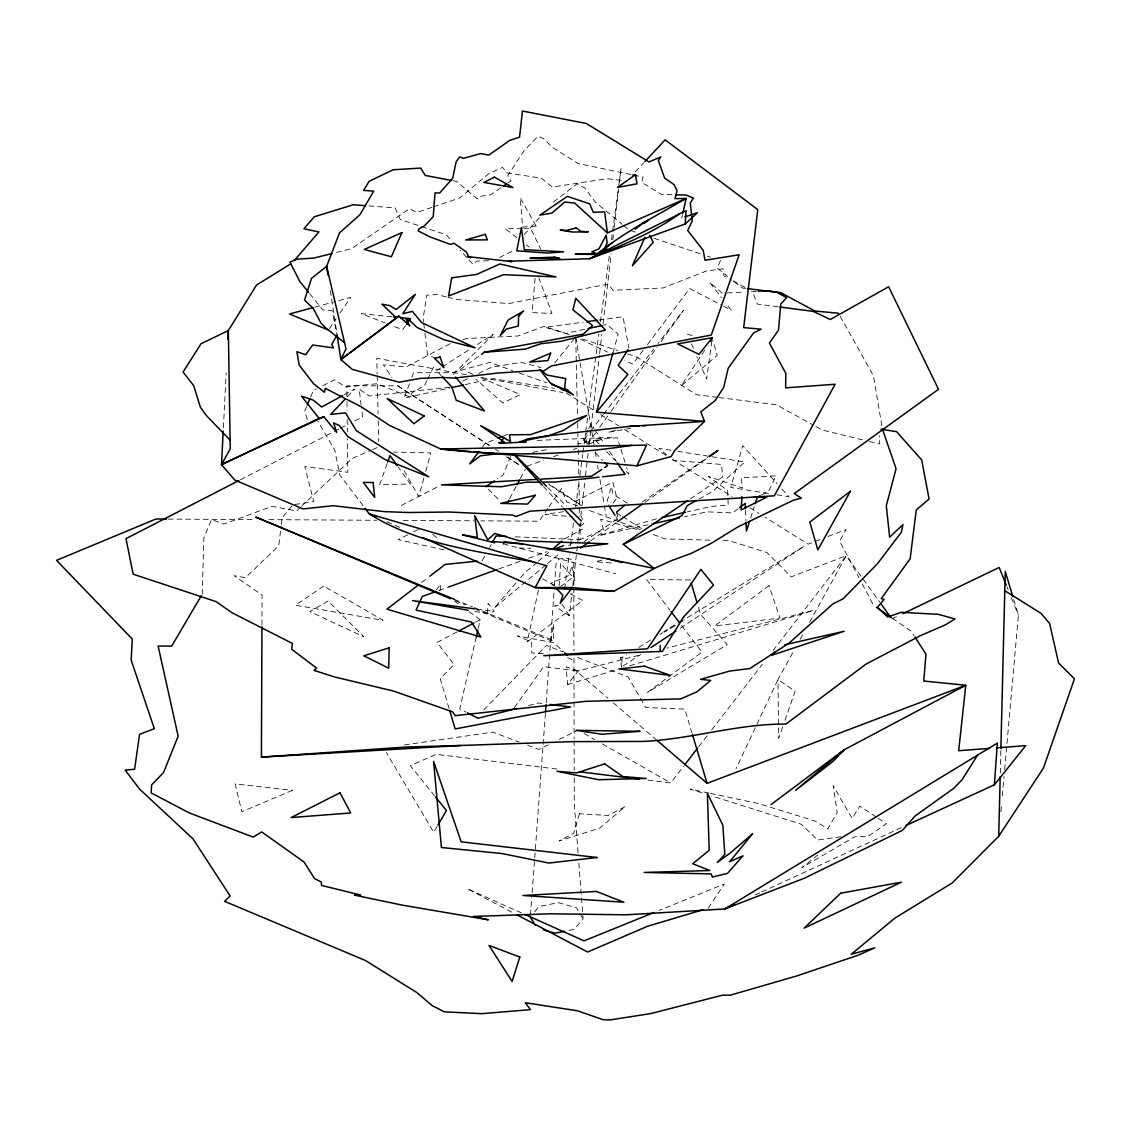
<?xml version="1.0" encoding="UTF-8"?>
<svg xmlns="http://www.w3.org/2000/svg" width="1131" height="1131" viewBox="0 0 1131 1131"><rect width="100%" height="100%" fill="white"/><g stroke="black" fill="none" stroke-linecap="round" stroke-linejoin="round"><path stroke-width="0.75" stroke-dasharray="5 3.75" d="M261.94 624.976L262.067 595.033L234.145 575.679L245.427 577.701L278.749 545.778L281.082 526.537M1000.271 773.095L1000.878 748.538M202.209 594.227L203.891 537.833L211.638 519.482L223.811 524.063L272.119 506.335L296.548 510.972L300.337 507.395M223.401 427.589L226.186 372.891M622.149 657.507L621.569 667.05L620.255 657.323L622.149 657.507L626.659 654.75M545.425 713.237L531.909 895.851M546.174 702.733L554.388 587.145M554.515 585.391L556.127 562.63L559.096 559.124L565.486 557.866L571.551 559.576L573.728 563.266L573.785 586.084M530.411 915.205L531.768 897.604M487.334 613.567L488.168 603.36L494.148 611.433L487.334 613.567L471.712 610.867M535.09 278.396L532.079 312.608L551.956 313.485L538.823 277.929M1000.907 811.69L1001.529 804.664M1002.306 795.899L1004.031 776.587M1004.653 769.575L1018.409 615.179L1013.348 598.356M440.044 590.523L440.737 584.119L436.481 589.774M569.331 615.745L562.503 604.746L554.43 605.877L569.331 615.745L571.961 593.012M572.767 586.028L576.598 552.79M576.81 551.051L579.638 526.565M580.853 516.075L581.857 507.338M582.055 505.585L585.293 477.607M585.505 475.854L588.12 453.121M589.138 444.384L599.444 355.205M599.642 353.452L601.876 334.211M603.077 323.72L611.164 253.782M612.79 239.786L613.992 229.296M614.204 227.543L618.643 189.075M619.449 182.077L621.075 168.095L618.501 187.308M281.294 524.784L282.142 517.8L291.855 506.08M564.609 589.025L569.303 554.091M570.476 545.354L573.516 522.649M575.622 506.928L578.902 482.485M579.835 475.487L582.649 454.535M582.889 452.782L585.462 433.569M585.702 431.83L598.822 334.013M600.462 321.798L609.595 253.683M611.461 239.701L612.408 232.717M612.634 230.964L618.261 189.047M551.094 640.796L553.37 624.086L553.78 640.556L551.094 640.796L476.448 609.538M711.809 341.124L706.649 379.125L697.007 356.647M538.427 590.128L527.23 641.899L582.691 600.49L570.349 593.846M681.71 218L682.46 214.734M476.236 636.951L459.737 708.981L465.845 712.063M478.201 628.384L480.166 619.802L469.294 611.857M423.856 478.144L418.767 496.65L403.173 468.983M425.708 471.429L430.812 452.923L393.645 452.061M612.974 352.844L618.162 334.196L606.994 324.498L603.558 325.247M750.588 518.182L754.207 506.872M782.666 726.908L778.693 738.26L777.987 679.505L794.202 650.113M784.928 720.419L795.121 691.225L777.987 679.505L735.984 768.811M387.099 463.696L379.62 484.747L410.341 483.983L398.112 466.947M409.464 383.805L404.12 398.126L450.025 387.975M411.825 377.429L413.607 372.665L452.032 372.735L489.751 362.443L512.612 370.615M510.519 456.486L503.224 474.893L497.428 478.837M587.413 444.342L584.246 439.337L585.293 436.764L587.413 444.342L595.599 432.919M306.628 406.51L304.592 411.345L308.183 421.877M310.686 396.854L313.386 390.421L316.411 388.908M720.504 260.554L717.167 268.019L727.671 276.416M587.95 430.444L583.44 440.03L587.074 443.875M588.714 428.833L590.962 424.04L593.888 428.352M426.91 380.723L424.634 385.402L411.288 393.249L410.638 397.292L377.005 383.762L345.379 386.774L334.564 379.776L322.462 385.855M427.674 379.154L435.265 363.546M509.657 498.644L516.245 486.288M520.359 478.569L525.293 469.308M800.183 639.284L803.59 633.091M809.556 622.262L846.257 555.731L879.72 602.102M482.301 560.651L484.732 556.282M489.582 547.56L491.193 544.661M437.117 826.492L433.71 832.289L386.321 752.454M704.712 350.059L681.159 385.911L717.238 355.318L712.742 340.247M708.176 908.179L724.321 884.004L659.076 910.441M329.375 328.626L336.133 318.702M340.007 313.018L350.624 297.425L333.645 302.019M547.955 508.356L539.148 521.193L480.873 520.854M548.931 506.928L561.64 488.394L566.645 501.91L578.097 506.221M405.619 325.587L402.65 329.757L391.51 325.417M599.699 427.207L609.92 412.942M610.952 411.514L656.998 347.302M661.084 341.59L683.605 310.191L657.959 343.527M514.421 707.554L543.686 666.71L575.835 670.697L607.969 698.279M643.242 350.158L632.696 364.154L624.779 360.379M647.469 344.559L689.698 288.561L721.96 305.37M482.174 447.395L485.298 443.267L496.537 438.814M584.246 439.337L589.576 432.395M590.651 430.996L602.399 415.727M603.473 414.342L653.69 349.069M612.988 503.125L616.904 498.05L612.79 482.06L575.538 501.33L548.86 483.997M647.95 780.164L670.711 782.935L683.633 766.21M698.718 746.686L707.327 735.546M711.639 729.962L762.252 664.462M773.024 650.523L846.257 555.731L791.248 576.852L766.832 552.465L729.142 540.703L720.433 540.448M578.266 670.895L566.193 666.908L567.55 684.538L578.266 670.895L641.277 654.679M554.713 362.924L574.619 338.325M534.737 911.713L539.19 906.468L558.346 902.679L576.527 907.825L578.987 911.968M578.818 863.094L583.087 918.881L574.18 929.385L567.79 930.643M516.005 583.016L493.95 608.294L546.004 564.807M520.642 577.701L525.293 572.371L537.069 562.333M524.233 234.541L539.459 217.633M635.226 171.926L643.61 162.949M347.5 396.642L354.696 389.036L344.192 394.747M483.729 709.915L546.457 645.476L562.8 651.795M453.305 374.432L493.13 334.437L477.126 344.672M301.595 506.207L352.038 458.507L370.982 450.279M538.37 561.216L550.147 551.179M547.333 563.69L560.679 552.55M568.681 545.849L572.682 542.512M817.982 854.909L801.822 867.703L854.753 836.728L867.633 836.686L886.393 823.693L878.009 818.137M580.161 526.297L583.836 523.427L581.475 516.584M553.511 202.011L577.022 183.844L584.854 188.029L595.316 202.152L622.319 224.376M421.58 582.55L428.522 577.22M738.218 508.696L732.662 512.894L706.903 511.834L684.665 516.726M460.218 369.526L480.138 355.275M590.594 540.887L616.367 522.593M644.995 502.263L707.992 457.532M500.807 187.831L490.628 194.786L479.615 196.384L477.197 198.858L456.613 181.427L453.319 180.79M508.073 182.869L510.986 180.875L507.649 175.757L524.19 150.508L537.904 136.413L543.643 138.632L552.296 147.369L578.153 163.528L632.78 174.937M583.921 541.735L620.354 516.909M642.21 502.023L707.808 457.362M690.476 498.785L722.596 477.013L721.578 464.445L672.888 460.359M623.04 666.074L640.697 654.397M680.424 628.115L804.028 546.33L683.774 619.845M440.751 367.9L436.396 370.685L441.132 375.676M442.207 366.967L469.846 349.309M638.69 647.399L650.707 640.047M659.726 634.533L662.738 632.71M699.043 499.054L712.276 491.731L744.834 461.943L677.921 451.368M564.539 538.907L582.592 529.025M450.138 343.683L406.086 367.01L383.352 364.832L391.976 377.401M457.122 631.89L437.146 642.351L454.054 664.632L440.199 678.586L449.177 708.798M475.557 622.22L480.166 619.802M240.408 479.784L332.882 432.198M334.451 431.392L339.144 428.974M340.714 428.168L348.546 424.139M354.823 420.916L362.655 416.872L361.34 406.453M761.531 495.025L768.557 491.405L776.177 475.798L741.074 477.876L742.742 488.196L708.26 476.335L727.629 490.543L728.18 504.963L711.187 506.49L687.224 511.876M401.265 505.486L439.917 485.68M407.584 534.85L398.197 539.614L445.501 550.189M413.833 531.669L420.096 528.488M499.52 257.571L514.577 249.923M548.281 744.806L538.851 749.457L527.343 745.131M559.265 739.377L578.111 730.075M462.805 381.062L467.584 378.758M478.724 373.386L491.448 367.25L521.221 362.344L540.971 367.575M891.878 618.968L896.614 616.692M755.268 894.932L760.074 892.712M761.686 891.977L901.308 827.652M372.566 449.601L378.871 446.858M579.185 539.855L603.572 529.93L600.646 519.157L639.552 530.185M504.553 435.633L507.762 434.346M819.749 539.713L808.227 544.167L764.924 517.136M827.977 536.532L846.073 529.52L839.697 541.169L859.009 577.814M526.933 466.212L543.559 460.246M553.526 456.655L561.838 453.672M573.474 449.488L576.796 448.3M588.431 444.115L601.72 439.337L577.63 443.861M438.913 590.481L448.894 586.904M498.757 568.964L520.373 561.202M528.686 558.219L546.966 551.645M431.802 207.411L416.971 212.43L409.507 208.641L351.543 248.693L335.101 252.779M433.442 206.86L459.794 197.939L489.087 173.396L502.574 167.416L506.957 172.845L541.325 178.203L552.253 187.053L606.909 178.755L623.534 180.55M463.116 339.569L466.354 338.537L517.842 335.992L544.124 326.322L569.232 334.62M567.55 684.538L618.049 669.312M629.826 665.749L813.316 610.415L666.838 648.105M656.432 518.818L599.091 535.543L650.424 524.247M616.31 430.006L608.436 432.24L630.702 428.338M314.955 307.081L331.934 302.486M602.215 560.043L595.655 561.824L614.628 563.21M528.488 705.546L538.582 703.001L543.629 703.638M465.322 384.597L492.522 378.588L554.388 388.301M584.67 329.319L565.783 333.391L545.156 327.354L583.214 322.165M532.885 452.273L546.655 449.686M294.668 504.511L313.754 501.599L304.805 466.509L347.797 472.32L347.401 438.8M563.662 511.693L545.043 514.365L572.484 516.726M404.431 744.933L492.777 732.139L519.115 742.035M840.87 836.784L817.628 840.008L801.384 824.287L711.752 795.927M598.794 320.045L623.011 316.751L628.907 348.178M450.067 387.198L369.286 395.977L359.149 389.078L361.114 404.714M727.374 292.929L744.608 291.968M751.493 291.572L756.653 291.289M537.126 440.369L612.21 437.4M488.55 260.766L477.042 261.091L472.899 264.286L460.077 250.135M522.211 228.434L505.444 228.83L518.026 238.5M523.893 228.405L530.595 228.25L540.59 248.877M489.596 445.473L397.744 385.784L346.793 385.869L346.963 399.992M168.25 519.087L254.8 519.581M268.924 519.652L376.665 520.274M403.159 520.416L473.804 520.811M690.292 579.963L646.607 579.524L670.004 610.273M519.002 548.012L531.061 548.309M672.068 194.702L661.508 194.419L641.701 182.43L643.016 177.072L636.188 175.644M709.999 540.151L664.774 538.865L650.056 533.323M515.34 536.801L580.217 539.685L579.949 527.343M543.389 653.534L531.726 652.955L531.754 642.125L517.447 635.933L553.723 642.719L563.507 651.71M368.975 205.941L395.171 207.906L400.332 219.57L419.954 226.044M391.863 316.765L361.284 313.669L385.148 322.943M556.933 769.066L436.142 754.335L410.341 765.673L434.417 795.588M745.598 288.377L742.106 287.953L732.916 280.601M717.351 397.334L696.526 394.705L636.202 356.717L627.832 353.961M719.09 397.546L776.375 404.771L813.118 424.987M778.284 306.826L757.374 304.098L752.567 291.544M476.815 609.128L494.148 611.433M671.065 450.294L659.048 448.399L666.597 454.916M768.387 493.427L730.81 487.489L742.699 445.685L777.039 483.601M776.926 494.784L788.887 496.679L781.775 488.832M466.368 374.757L376.779 358.287L377.146 373.909M481.877 377.613L562.856 392.499M708.769 793.015L690.179 789.099L705.122 793.821M710.466 793.382L757.784 803.378L814.857 820.936L827.864 828.867L837.209 812.482L833.165 785.692L852.194 818.505L859.857 806.12L876.61 817.218M446.25 296.859L436.679 294.569L426.783 295.177L423.135 318.235L423.531 321.586M447.848 297.255L457.419 299.545L508.667 303.546L608.181 284.065L612.96 290.285L663.02 287.967L706.451 270.988L723.105 268.768L723.897 275.794L731.432 279.937M862.6 439.888L822.294 430.049L814.645 425.836M869.315 441.528L879.395 444.002L879.296 435.633M503.38 543.87L615.575 573.7M687.379 334.168L693.897 336.02M582.635 339.031L617.795 350.638M421.58 226.596L446.095 234.683L451.919 241.129M630.73 230.498L635.707 232.166M654.001 238.288L700.541 253.867M707.2 256.101L710.522 257.204M519.143 372.947L546.909 382.872M436.114 358.329L427.532 355.092L424.535 329.969M589.534 510.533L618.982 521.617M620.608 522.239L640.231 529.619M577.517 657.479L628.214 677.045L639.566 696.88M454.45 599.402L472.362 606.824M473.988 607.503L553.78 640.556M455.355 600.702L465.095 604.774M472.956 374.319L468.22 372.297L470.793 374.573M480.831 377.683L520.232 394.535L502.814 403.018L475.911 379.125M567.55 657.634L572.06 659.585L569.614 657.337M387 521.773L399.893 527.498M521.603 912.971L467.188 888.669L513.516 913.028M580.472 339.229L607.375 352.066M723.501 306.162L731.177 310.163L725.791 303.207M542.569 578.874L554.911 585.533M732.945 280.771L746.531 288.235M584.176 733.538L594.807 739.603M602.399 743.944L670.711 782.935M627.337 503.154L613.016 494.247L611.461 486.712L606.824 502.362L608.619 505.218M566.306 393.136L594.68 410.85M600.66 414.582L618.572 425.765M624.552 429.497L666.357 455.595M672.337 459.327L732.068 496.622M749.98 507.805L758.943 513.403M616.565 512.894L621.06 515.708M622.559 516.641L642.026 528.827M495.534 449.332L498.488 451.255M507.381 457.037L520.712 465.703M397.744 385.784L488.776 445.232M506.391 456.74L518.139 464.417M548.973 484.549L581.277 505.656M892.387 618.275L911.275 631.254L914.032 635.537M575.538 501.33L581.871 505.826M454.351 600.914L458.437 603.897M526.41 244.946L529.209 247.095M432.678 534.355L439.436 539.671M623.662 225.493L627.705 228.83M613.327 702.874L656.178 739.66M722.214 293.212L709.618 282.298L721.479 297.623M547.757 487.532L566.419 506.094M488.309 489.172L499.393 500.227M553.398 585.589L551.037 583.243L568.978 575.425L572.088 565.5L575.354 583.653M599.077 444.045L594.114 439.026L617.257 437.782L620.41 447.706M606.499 451.566L615.179 460.345M626.334 471.641L628.808 474.143L626.701 467.527M595.542 452.824L602.809 460.515M543.431 486.486L562.39 507.027M309.682 293.678L322.83 309.936L332.047 310.488L337.109 334.917M681.71 625.641L701.927 652.205L647.639 692.299L727.247 644.642L700.485 614.246L697.573 604.449M362.98 505.585L339.837 475.062L334.705 449.827L317.74 421.057M594.864 429.78L604.618 444.144M609.51 451.326L616.338 461.363M615.815 516.669L617.611 519.525M579.807 913.353L583.087 918.881M640.429 698.407L645.674 707.554L684.821 709.095L691.903 732.718M840.22 316.27L873.485 375.944L882.138 427.433M862.232 583.921L873.5 605.311M691.508 343.796L693.572 348.617M1006.873 586.551L1008.145 589.732M1011.354 597.677L1018.409 615.179M620.933 449.36L626.178 465.887M616.664 511.99L617.894 517.97M575.721 336.967L594.015 444.709M595.203 451.651L596.376 458.606M597.564 465.562L598.143 469.04M599.925 479.459L606.117 515.948M330.323 290.497L331.383 297.411M331.652 299.135L336.911 333.659M423.729 323.268L424.337 328.287M578.026 852.647L574.279 803.83L574.223 777.492M745.499 510.35L745.979 520.712M377.189 375.648L378.093 413.861M378.263 420.803L378.744 441.641M575.764 338.72L577.489 416.293M577.644 423.347L578.422 458.592M578.464 460.359L578.775 474.469M578.931 481.509L579.708 516.768M346.977 401.745L347.076 410.567M347.175 419.389L347.33 431.745M573.785 587.851L573.94 651.06M573.954 658.086L574.053 700.23M574.053 701.983L574.138 738.854M574.138 740.607L574.209 770.465M560.651 563.521L558.954 587.767L572.95 577.277L560.651 563.521M579.397 813.755L573.643 833.363L559.039 840.955L599.812 828.076L625.415 806.46L608.026 815.493L579.397 813.755M768.995 585.632L714.665 625.952L779.952 618.077L768.995 585.632M323.72 586.098L295.431 605.212L383.098 620.311L323.72 586.098M328.089 600.999L309.852 611.56L363.772 636.753L328.089 600.999M292.349 790.357L241.836 811.719L235.135 783.939L292.349 790.357M536.136 226.087L522.649 227.02L520.218 197.784L536.136 226.087"/><path stroke-width="1.5" d="M880.95 429.215L896.586 431.674L921.694 459.949L929.102 499.025L916.28 509.897L910.13 558.827L881.247 598.652L884.173 599.458L877.387 607.262L887.595 617.031L901.237 612.309L938.334 614.345L955.002 618.926L945.77 624.665L920.62 635.565L866.19 663.982L785.918 724.094C737.497 723.67 690.447 739.476 642.479 741.441L572.894 741.625L460.798 745.485L261.417 757.106L261.94 626.744M166.483 519.072L155.894 519.016L56.55 560.354L132.299 639.086L131.168 660.094L154.325 728.675L139.565 734.316L134.589 769.278L125.188 770.084L139.594 789.099L192.977 838.849L230.144 895.978L224.574 901.336L365.483 960.516L416.788 992.509L432.452 1005.812L444.455 1011.835L481.749 1013.673L530.496 1009.658L525.293 1002.73L577.489 1010.775L603.063 1019.653L609.609 1019.978L650.876 1013.56L722.525 995.167L730.273 995.181L796.266 976.095L858.132 955.214L874.8 947.835L851.275 954.239L895.059 918.004L952.175 882.972L998.715 836.247L1000.186 776.615M1000.878 748.538L1005.261 571.438L1012.839 596.673M660.108 651.329L660.278 645.476M747.351 288.603L777.011 292.293L786.596 297.665L780.729 304.083L778.538 330.096L769.433 343.046L785.805 373.386L785.649 387.862L835.13 384.243L774.353 495.802L529.831 511.184L516.061 516.514L512.64 515.072L449.36 512.018L408.234 512.513L383.975 511.608L333.094 505.698L303.08 508.936L234.781 480.053L221.506 464.643L223.217 431.123M227.897 339.371L228.349 330.563L256.539 285.026L290.596 263.961M679.052 214.127C651.923 233.792 620.226 245.809 589.52 258.73L685.202 223.98L686.065 210.635L589.52 258.73L508.031 261.247L511.664 261.6L467.287 256.581L470.666 257.599L468.587 256.539L466.325 251.973L453.941 243.222L450.435 244.437L429.95 236.888L418.074 230.851L418.993 228.787L424.45 225.79L433.244 216.615L435.011 192.906L439.648 193.019L452.654 178.359L456.062 162.115L459.624 156.898L463.54 158.34L480.717 153.562L488.776 155.117L509.954 140.286L519.567 137.105L522.437 111.022L586.325 123.477L648.982 161.945L660.773 156.969L658.327 160.461L664.618 178.062L674.09 184.636L677.073 190.856L675.023 198.618L686.178 198.448L682.827 213.109M741.993 496.622L741.102 509.982L766.889 497.103L753.599 496.848M545.552 711.484L546.047 704.472M906.115 825.446L994.389 784.787L997.344 743.081L724.773 908.971L626.192 914.809L550.585 913.806L473.536 916.449L488.366 919.814L402.028 905.083L354.356 895.088L360.803 895.073L321.557 885.432L321.232 881.996L314.475 878.462L304.027 862.006L261.713 831.935L253.146 837.081L189.612 813.076L151.201 792.958L151.582 784.942L163.5 772.6L178.161 736.168L158.128 646.084L171.714 646.055L201.332 595.712M580.161 526.297L580.599 523.059M501.09 443.281L501.881 439.86L504.468 437.923M476.236 636.951L477.805 630.094M644.797 161.662L665.141 139.848L757.784 209.631L743.661 327.594L761.106 329.163L753.557 332.966L728.237 368.155L723.699 387.353L715.273 400.445L700.796 411.825L704.528 421.411L596.475 412.151L612.974 352.844M749.556 521.405L746.446 531.089L746.05 522.451M755.239 503.648L757.318 497.188L760.131 495.746M387.664 462.084L389.969 455.595L397.094 465.534M503.38 543.87L504.242 541.707L522.409 543.898L607.135 558.7L654.227 568.483L670.429 561.018L691.225 553.37L711.456 543.219L737.638 527.074L793.213 500.27L801.384 498.149L794.245 493.568L938.504 389.304L888.627 286.751L830.338 319.493L813.132 311.35L780.037 307.052M307.293 404.912L310.007 398.465M644.826 237.439L632.399 265.714L653.237 242.303L649.703 235.333M474.03 451.849L636.993 465.816L646.522 445.091L440.737 448.993L389.615 425.454L361.383 406.877L325.247 388.315L324.441 392.245L313.513 383.663L299.206 365.059L296.859 351.699L305.709 354.738L312.623 344.997L333.489 347.896L331.765 344.488L337.109 334.917M675.589 194.786L686.135 195.055L693.444 198.109L690.249 202.901L692.257 220.955L687.705 230.455L703.171 250.29L705.023 260.271L739.123 254.758L711.342 335.016L551.391 365.921L543.573 371.095L540.858 370.233L497.923 373.032L454.393 378.093L443.027 377.471L420.11 378.404L399.186 382.221L352.292 369.399L340.869 359.559L346.015 348.829L326.647 266.322L339.54 232.873L359.969 214.692L373.697 191.153L363.616 190.39L369.031 181.398L393.079 169.777L420.647 168.081L425.256 175.432L451.665 180.479M507.183 503.267L508.823 500.185M517.065 484.747L519.525 480.11M345.096 399.172L330.69 414.37L345.464 412.886L356.392 430.741L428.776 476.83L385.077 459.554L347.952 436.651L339.314 425.51L333.546 422.923L336.699 432.353L323.777 416.745L221.506 464.643L230.257 448.795L228.349 330.563L201.049 343.725L183.066 372.057L193.684 385.6L200.399 407.259L206.224 415.374L230.13 440.199M492.819 541.749L496.042 535.938L506.561 536.405M437.966 825.036L446.448 810.531L435.506 796.945M628.016 349.62L618.219 365.44L627.875 374.474L596.475 412.151M977.552 755.126L962.184 779.57L953.659 788.42L915.064 815.988L902.354 830.394L804.169 878.306L724.773 908.971L734.401 904.546M710.353 341.449L712.247 338.579M998.715 836.247L1043.404 768.147L1074.45 678.826L1058.602 663.063L1049.625 623.478L1040.958 613.313L1004.78 590.679M406.609 324.201L410.553 318.659L400.36 317.627M479.049 451.509L469.648 463.88L480.477 455.807L498.743 453.588M571.311 588.898L560.198 603.346L562.814 595.019L555.745 587.95M684.707 764.81L697.629 748.086M994.389 784.787L1025.732 745.668L996.51 747.86M294.329 260.455L318.942 231.94L303.956 228.801L314.262 216.799L353.24 204.768L365.469 205.686M774.509 652.177L771.045 655.499L844.164 631.282L784.815 644.769M685.202 223.98L697.389 212.713L684.849 216.94M552.762 548.945L561.923 541.141M616.664 511.99L624.68 505.359M611.956 242.882L602.625 250.601L606.81 248.608L595.274 254.447L575.212 254.249L596.447 253.57L591.782 251.959L598.992 248.778L606.145 235.276L607.135 243.038L603.827 249.937L600.137 251.746C626.616 230.795 657.083 215.371 686.178 198.448L607.404 232.915L574.718 203.057L564.737 202.067L551.914 213.095L539.855 215.173L567.394 196.37L589.703 203.834L593.266 212.289L604.633 211.949L607.404 232.915M635.424 229.169L643.242 222.821L648.473 220.163L644.232 223.203M418.809 584.67L386.943 609.171L480.915 637.05L471.542 622.064L416.067 610.104L422.287 596.461L435.591 591.683M429.907 576.146L445.147 564.44L477.24 561.16M337.179 335.384L340.869 359.559L398.904 316.115L409.775 325.912L406.128 319.507L409.832 320.525L416.844 327.354L444.115 339.767L475.077 347.811L421.736 322.632L412.334 311.421L402.806 313.697L415.374 294.314L396.104 309.526L389.884 305.667L381.939 304.168L396.246 317.754M739.617 507.635L745.188 503.422L745.428 508.611M771.088 804.551L844.051 749.839L965.775 685.259L958.692 750.701L989.639 748.383M340.869 359.559L398.904 316.115M481.566 354.257L484.407 352.222L583.271 334.14L592.573 325.544L572.95 309.866L575.792 298.245L605.41 330.096L560.764 341.336L540.802 343.753L525.392 349.111L484.407 352.222M580.571 547.998L589.166 541.905M617.795 521.575L642.125 504.299M709.42 456.514L718.001 450.421L709.264 456.373M503.719 185.852L506.617 183.858M485.849 486.712L494.544 480.802M422.443 537.508L535.189 587.569L613.723 591.357L654.227 568.483L623.308 544.322L687.563 500.779M650.989 647.582L676.013 631.027M601.777 469.492L591.527 476.222L540.915 479.148M604.717 467.555L607.644 465.633L605.226 463.074M664.236 631.791L667.248 629.953M670.245 628.115L674.755 625.358M679.264 622.601L682.276 620.763M696.102 500.68L687.295 505.571L682.007 515.552L623.308 544.322M342.693 395.567L321.685 407.004L313.329 400.162L301.468 396.147L319.083 418.357L323.777 416.745M458.649 631.084L474.016 623.025M238.839 480.59L125.993 538.653L133.161 574.18L216.261 601.692L231.94 612.705L292.462 643.482L291.642 649.222L316.652 668.152L314.008 670.372L334.451 676.932L393.475 691.041L452.753 711.95L455.143 715.669L585.943 701.319L680.876 698.873L697.092 691.734L710.678 680.424L700.513 679.321L729.679 671.065L749.811 668.548L789.24 642.974L832.883 603.912L843.104 598.808L877.402 563.775L901.336 532.249L902.976 524.53L889.645 537.197L886.294 505.741L896.077 468.686L882.42 429.144M902.934 613.666L999.168 567.479L1006.222 584.967M221.506 464.643L319.083 418.357M654.17 912.42L584.034 940.851L524.812 914.399M498.135 438.178L502.942 436.269M657.521 740.805L707.073 783.345L965.775 685.259L923.773 681.032L925.95 654.142L914.937 636.965M448.894 586.904L497.103 569.572M553.625 549.242L563.591 545.665M545.283 436.891L563.436 430.402L586.636 415.501L530.453 434.629L509.431 434.771L510.505 441.429L480.633 425.638L504.369 442.094L498.672 442.702L500.581 443.394L526.226 441.853L519.878 441.684L547.305 435.902L628.921 426.429L704.528 421.411L674.967 450.166L671.135 456.571L636.993 465.816M703.129 909.692L647.596 926.261L587.639 952.019L516.598 914.654M313.259 307.547L289.479 313.994L328.414 330.04M516.726 708.515L478.031 718.242L467.372 712.841M331.807 253.598L313.725 258.094L296.52 259.211L289.988 262.123L299.814 281.492L308.579 292.335M661.564 517.659L685.513 512.272M451.721 387.608L463.625 384.978M652.149 523.879L679.519 517.857M588.106 328.57L601.848 325.615M564.595 931.28L555.024 933.174L543.446 929.894M547.305 435.902L528.007 438.8L522.946 440.934L526.056 440.807M631.579 445.374C568.469 455.157 504.172 456.585 440.737 448.993L470.524 451.552M586.678 321.699L597.055 320.285M599.119 477.183L555.788 482.004L543.573 482.103M602.583 476.801L625.118 474.285L617.314 462.805M261.417 757.106L406.071 747.025L460.798 745.485M537.437 479.346L441.458 484.888L501.415 486.74L526.113 482.23L540.081 482.131M758.378 291.19L766.988 290.709L780.913 292.745L814.956 311.053L838.509 313.202M628.921 426.429L639.241 425.949M642.677 425.793L646.112 425.638M546.57 548.662L563.789 549.072L607.799 543.799L519.214 540.788L494.841 533.464L487.758 539.713L474.737 515.665L477.324 537.437L462.508 534.864L494.586 542.724L491.829 541.509L522.409 543.898M613.723 591.357L571.466 587.54L535.189 587.569L546.839 565.825L369.286 513.898L365.073 508.356M393.56 316.934L396.967 317.288M579.694 771.837L639.199 779.089M550.359 704.472L570.533 706.974L455.171 728.944L449.686 710.48M475.077 608.902L412.674 600.646L468.234 610.273M561.259 389.389L568.13 390.464L551.801 384.625M533.945 562.065C477.961 551.193 418.413 544.817 369.286 513.898L375.732 516.768M632.78 174.937L636.188 175.644M607.135 558.7L621.88 562.517M454.45 599.402L255.776 517.107L450.491 598.667M876.398 607.305L890.931 617.286M344.602 342.834L325.77 327.948L320.851 322.886L313.301 308.424L304.55 300.054L311.506 278.367L326.647 266.322L327.962 274.96M564.722 652.841L567.168 655.089M515.411 455.341L546.513 486.288M568.907 508.568L581.348 520.953M442.32 376.92L451.806 386.873L456.231 400.275L484.549 411.034L455.539 377.047M515.001 455.666L542.244 485.199M563.577 508.314L578.973 525.01M671.079 611.673L679.59 622.856M880.724 603.516L890.875 617.554M609.524 506.646L614.911 515.241M530.283 916.972L535.203 925.271M692.412 734.401L707.073 783.345M691.267 583.228L697.092 602.823M518.549 316.327L518.337 326.039L506.462 329.036L500.34 335.469L508.073 320.073L523.681 310.926L518.549 316.327M389.163 647.823L388.696 668.181L363.871 655.796L389.163 647.823M565.656 378.574L564.638 388.216L573.474 394.86L550.401 382.999L539.756 369.512L547.178 375.082L565.656 378.574M451.679 277.83L448.569 295.997L503.663 274.677L556 276.954L499.93 263.975L476.66 274.395L451.679 277.83M521.448 227.741L516.74 250.799L547.192 253.047L563.719 251.803L524.303 249.682L521.448 227.741M519.822 957.038L512.103 981.454L488.988 945.417L519.822 957.038M550.684 353.155L547.941 360.577L529.562 362.09L550.684 353.155M401.915 232.59L391.383 256.751L364.281 249.456L401.915 232.59M850.413 491.264L817.826 549.935L809.81 522.098L850.413 491.264M683.576 616.932L662.342 651.414L543.728 655.697L647.483 648.798L700.852 569.388L713.52 585.038L683.576 616.932M712.374 337.632L698.972 354.356L677.625 343.937L712.374 337.632M752.483 833.886L729.636 861.737L743.053 855.785L727.431 873.415L712.36 877.034L711.145 873.895L644.232 872.453L709.83 870.517L692.653 863.731L709.194 850.286L707.384 793.312L722.879 825.333L724.801 854.386L717.323 862.444L730.117 853.085L752.483 833.886M535.373 495.251L527.668 504.073L500.722 503.408L535.373 495.251M844.051 749.839L833.123 761.347L795.588 790.329L844.051 749.839M840.686 893.221L804.169 928.113L901.435 882.18L840.686 893.221M424.196 415.911L413.932 423.715L387.113 398.451L424.196 415.911M635.424 174.683L617.526 187.393L636.993 183.816L635.424 174.683M340.021 792.789L291.105 817.557L350.709 812.963L340.021 792.789M494.473 177.157L483.87 182.402L512.993 187.576L494.473 177.157M604.689 763.849L576.626 772.883L557.003 771.314L598.61 779.726L646.197 778.467L622.828 776.587L604.689 763.849M485.326 234.315L465.703 239.97L487.334 239.857L485.326 234.315M440.03 357L434.615 358.428L443.946 367.632L440.03 357M576.16 227.953L566.405 230.441L560.241 230.074L572.625 232.067L588.261 231.77L580.924 231.318L576.16 227.953M596.998 857.496L548.903 863.052L502.164 853.58L441.415 847.501L433.583 761.403L461.165 841.832L596.998 857.496M644.416 666.187L619.067 668.916L670.4 675.405L644.416 666.187M639.807 731.319L602.017 734.259L576.075 730.343L639.807 731.319M596.362 891.454L523.003 895.483L623.888 902.227L596.362 891.454M554.402 257.147L530.1 258.165L559.803 258.448L554.402 257.147M373.103 482.485L363.305 482.414L374.7 497.4L373.103 482.485"/></g></svg>
